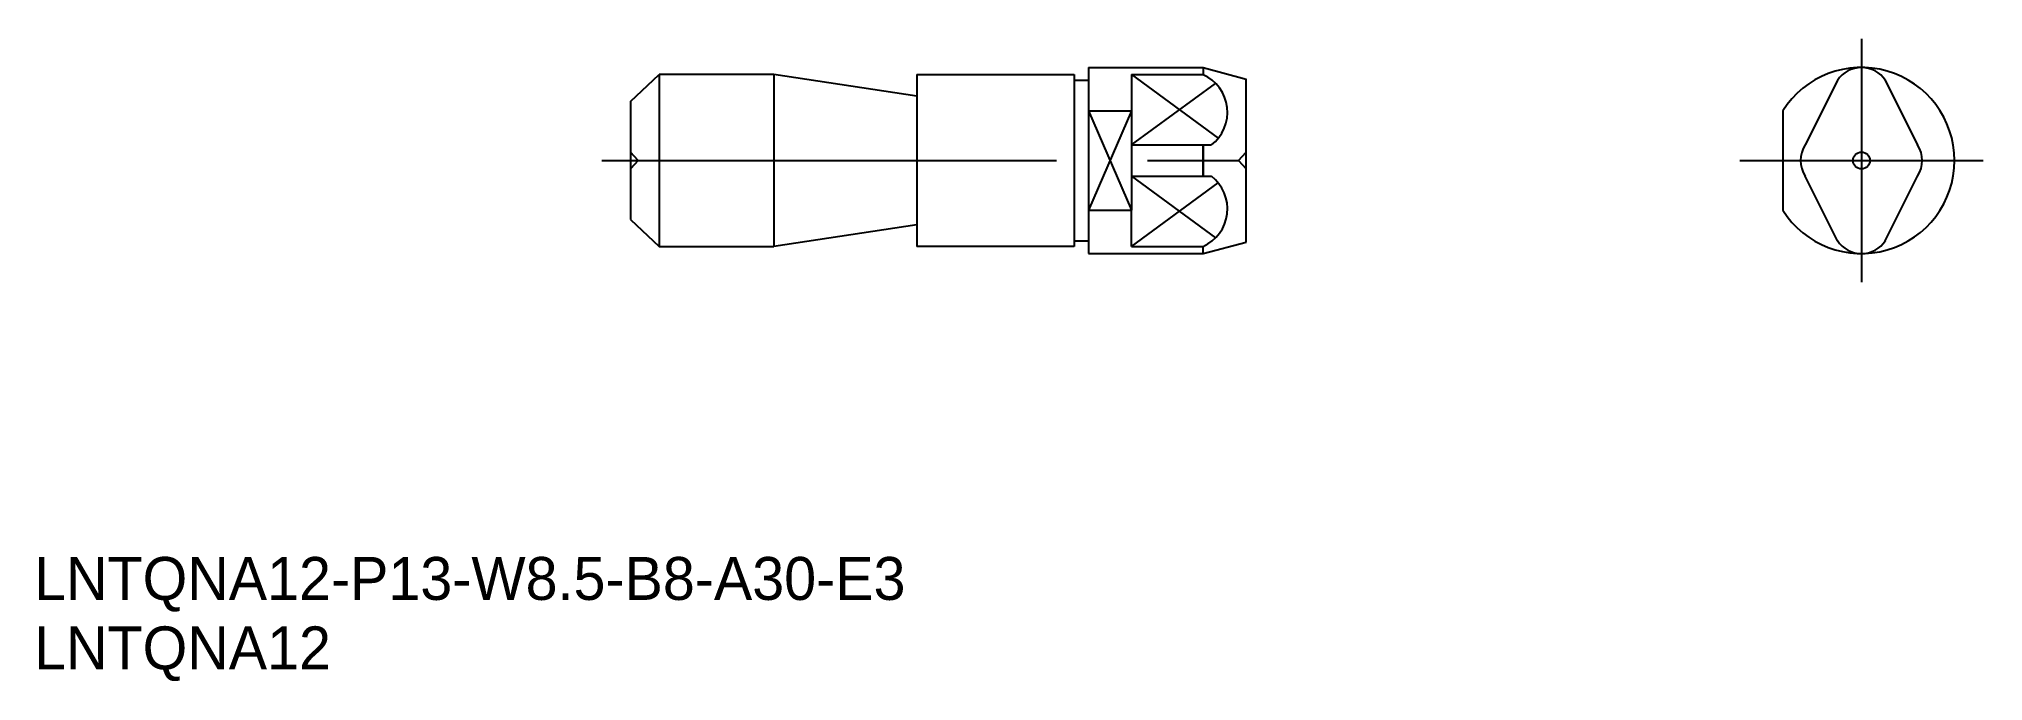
# Model space of a CAD drawing. Extents: x 37 to 172, y 105 to 150.
import ezdxf

# ---------------------------------------------------------------- set-up
doc = ezdxf.new("R2010")
doc.units = 0
doc.linetypes.add('CENTER', pattern=[50.8, 31.75, -6.35, 6.35, -6.35])
doc.layers.get('0').update_dxf_attribs({"linetype": 'CONTINUOUS'})
doc.layers.add('CENTER', color=1, linetype='CENTER')

# ---------------------------------------------------------------- blocks, each defined once
blk = doc.blocks.new('*U2')
at = {"color": 7, "linetype": 'CONTINUOUS'}
blk.add_text('LNTQNA12', height=3, dxfattribs=at).set_placement((36.25, 105.65))
blk = doc.blocks.new('*U3')
at = {"color": 7, "linetype": 'CONTINUOUS'}
blk.add_text('LNTQNA12-P13-W8.5-B8-A30-E3', height=3, dxfattribs=at).set_placement((36.25, 110.5))

msp = doc.modelspace()

# ---------------------------------------------------------------- linework, layer by layer
at = {"color": 7, "linetype": 'CONTINUOUS'}
for p, q in [((77.91, 145.31), (79.91, 147.19)), ((87.91, 147.19), (79.91, 147.19)), ((79.91, 147.19), (79.91, 135.19)), ((87.91, 147.19), (87.91, 135.19)), ((97.91, 145.69), (87.91, 147.19)), ((97.91, 147.19), (97.91, 135.19)), ((97.91, 147.19), (108.91, 147.19)), ((108.91, 147.19), (108.91, 135.19)), ((109.91, 146.79), (108.91, 146.79)), ((109.91, 147.69), (109.91, 134.69)), ((109.91, 147.69), (117.91, 147.69)), ((117.91, 147.69), (120.91, 146.88)), ((120.91, 135.49), (120.91, 146.88)), ((162.22, 146.78), (159.97, 142.28)), ((165.56, 146.78), (167.81, 142.28)), ((77.91, 145.31), (77.91, 137.06)), ((109.91, 144.65), (112.91, 144.65)), ((112.91, 144.65), (112.91, 137.72)), ((158.39, 144.65), (158.39, 137.72)), ((162.22, 135.59), (159.97, 140.09)), ((165.56, 135.59), (167.81, 140.09)), ((109.91, 137.72), (112.91, 137.72)), ((77.91, 137.06), (79.91, 135.19)), ((97.91, 136.69), (87.91, 135.19)), ((112.91, 136.69), (112.91, 136.69)), ((79.91, 135.19), (87.91, 135.19)), ((108.91, 135.19), (97.91, 135.19)), ((108.91, 135.59), (109.91, 135.59)), ((109.91, 134.69), (117.91, 134.69)), ((117.91, 134.69), (120.91, 135.49))]:
    msp.add_line(p, q, dxfattribs=at)
at = {"color": 3, "linetype": 'CONTINUOUS'}
for p, q in [((112.91, 147.19), (112.91, 144.65)), ((112.91, 147.19), (117.91, 147.19)), ((112.91, 147.19), (118.96, 142.75)), ((117.91, 147.69), (117.91, 147.19)), ((112.91, 142.28), (118.78, 146.58)), ((109.91, 144.65), (112.91, 137.72)), ((112.91, 144.65), (109.91, 137.72)), ((78.44, 141.19), (77.91, 141.77)), ((112.91, 142.28), (118.48, 142.28)), ((117.91, 142.28), (117.91, 140.09)), ((117.91, 140.09), (117.91, 142.28)), ((120.38, 141.19), (120.91, 141.77)), ((78.44, 141.19), (77.91, 140.6)), ((112.91, 140.09), (118.78, 135.79)), ((112.91, 140.09), (118.48, 140.09)), ((120.38, 141.19), (120.91, 140.6)), ((112.91, 135.19), (118.96, 139.62)), ((112.91, 135.19), (112.91, 137.72)), ((112.91, 135.19), (117.91, 135.19)), ((117.91, 134.69), (117.91, 135.19))]:
    msp.add_line(p, q, dxfattribs=at)
at = {"color": 7, "linetype": 'CONTINUOUS'}
msp.add_circle((163.89, 141.19), 0.59, dxfattribs=at)
at = {"color": 3, "linetype": 'CONTINUOUS'}
for centre, start, end in [((116.73, 144.56), 307.5609, 65.7045), ((116.73, 137.81), 294.2955, 52.4391)]:
    msp.add_arc(centre, 2.88, start, end, dxfattribs=at)
at = {"color": 7, "linetype": 'CONTINUOUS'}
for centre, radius, start, end in [((163.89, 141.19), 6.5, 212.2042, 147.7958), ((163.89, 145.69), 2, 33.1785, 146.8215), ((161.64, 141.19), 2, 146.8215, 213.1785), ((166.14, 141.19), 2, 326.8215, 33.1785), ((163.89, 136.69), 2, 213.1785, 326.8215)]:
    msp.add_arc(centre, radius, start, end, dxfattribs=at)
at = {"layer": 'CENTER', "color": 1, "linetype": 'CENTER'}
for p, q in [((163.89, 149.69), (163.89, 132.69)), ((75.91, 141.19), (122.91, 141.19)), ((155.39, 141.19), (172.39, 141.19))]:
    msp.add_line(p, q, dxfattribs=at)

# ---------------------------------------------------------------- block references
at = {"color": 7, "linetype": 'CONTINUOUS'}
for name in ['*U3', '*U2']:
    msp.add_blockref(name, (0, 0), dxfattribs=at)

doc.saveas('drawing.dxf')
